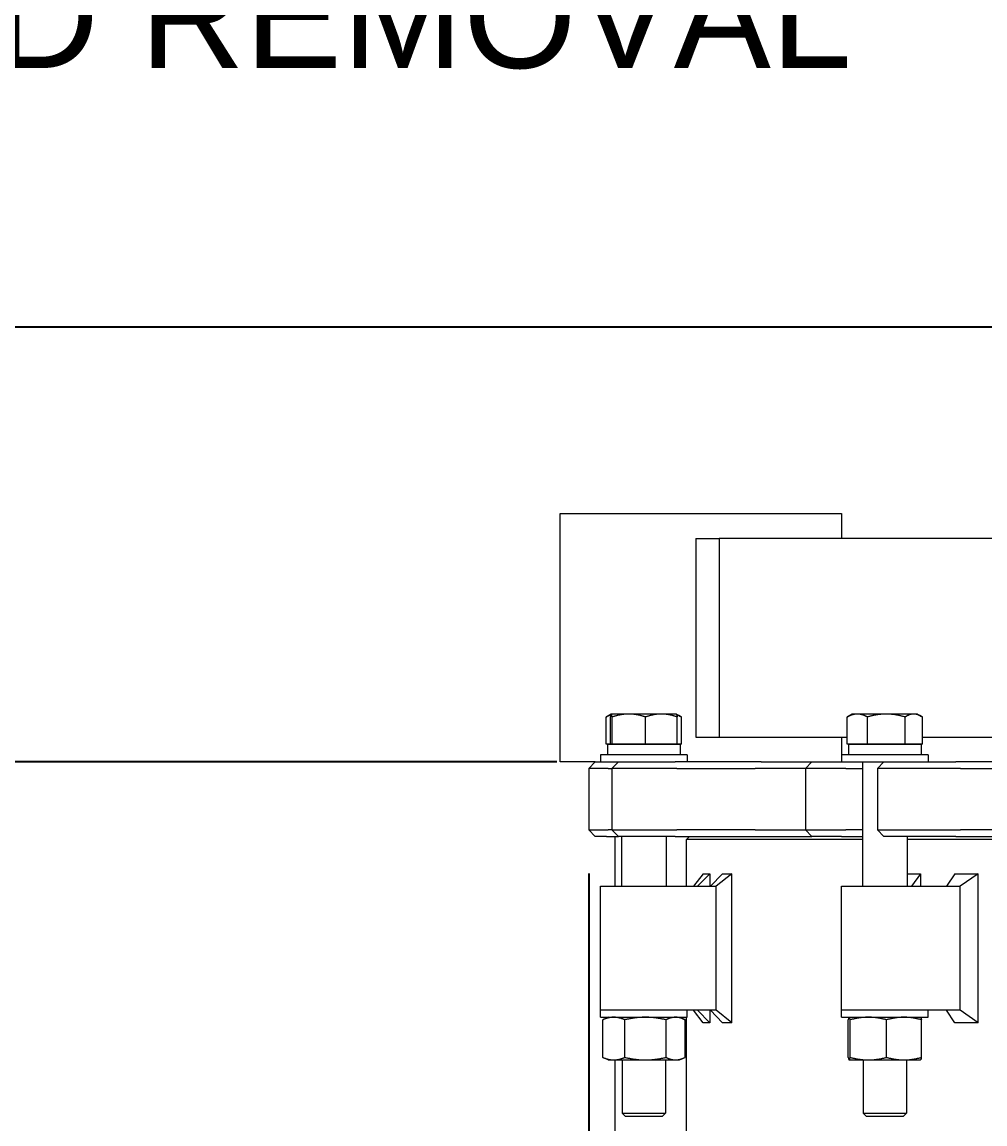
# Model space of a CAD drawing. Header units: inches. Extents: x 17 to 469, y 7 to 301.
# Drawn here: x 60.64 to 80.03, y 129.49 to 151.67 of the extents above; entities that cross this region are included whole.
import ezdxf

# ---------------------------------------------------------------- set-up
doc = ezdxf.new("R2010")
doc.units = ezdxf.units.IN
doc.header["$LTSCALE"] = 14
doc.header["$MEASUREMENT"] = 0
doc.linetypes.add('DASHED_SPACE', pattern=[0.2067, 0.1654, -0.0413])
for name, color, linetype, lineweight in [('Dimension (ANSI)', 7, 'Continuous', 25), ('Sketch Geometry (ANSI)', 7, 'Continuous', 25), ('Symbol (ANSI)', 7, 'Continuous', 25), ('Visible (ANSI)', 7, 'Continuous', 50)]:
    doc.layers.add(name, color=color, linetype=linetype, lineweight=lineweight)
doc.styles.add('MEMCOR Medium', font='arial.ttf')
doc.dimstyles.new('Default (ANSI)', dxfattribs={"dimscale": 14, "dimtxt": 0.15, "dimasz": 0.098425, "dimexe": 0.125, "dimexo": 0.0625, "dimgap": 0.031496, "dimtad": 0, "dimtih": 1, "dimtoh": 1, "dimdec": 4, "dimrnd": 1e-08, "dimzin": 3, "dimdsep": 46, "dimlunit": 5, "dimtxsty": 'MEMCOR Medium', "dimcen": 0.09, "dimdle": 0.393701, "dimclrd": 256, "dimclre": 256, "dimclrt": 256, "dimadec": 0, "dimazin": 1, "dimtfac": 0.8, "dimtofl": 0, "dimtmove": 0, "dimatfit": 3, "dimfxl": 1, "dimfrac": 1, "dimtolj": 1, "dimtzin": 4, "dimlwd": -1, "dimlwe": -1, "dimarcsym": 0})
doc.dimstyles.new('Default (ANSI)$7', dxfattribs={"dimscale": 14, "dimtxt": 0.15, "dimasz": 0.098425, "dimexe": 0.125, "dimexo": 0.0625, "dimgap": 0.031496, "dimtad": 0, "dimtih": 1, "dimtoh": 1, "dimdec": 4, "dimrnd": 1e-08, "dimzin": 3, "dimdsep": 46, "dimlunit": 5, "dimtxsty": 'MEMCOR Medium', "dimcen": 0.09, "dimdle": 0.393701, "dimclrd": 256, "dimclre": 256, "dimclrt": 256, "dimadec": 0, "dimazin": 1, "dimtfac": 0.8, "dimtofl": 0, "dimtmove": 0, "dimatfit": 3, "dimfxl": 1, "dimfrac": 1, "dimtolj": 1, "dimtzin": 4, "dimlwd": -1, "dimlwe": -1, "dimarcsym": 0})
doc.dimstyles.new('Default (ANSI)-01', dxfattribs={"dimscale": 14, "dimtxt": 0.15, "dimasz": 0.098425, "dimexe": 0.125, "dimexo": 0.0625, "dimgap": 0.031496, "dimtad": 0, "dimtih": 1, "dimtoh": 1, "dimdec": 4, "dimrnd": 1e-08, "dimzin": 3, "dimdsep": 46, "dimlunit": 5, "dimtxsty": 'MEMCOR Medium', "dimcen": 0.09, "dimdle": 0.393701, "dimclrd": 256, "dimclre": 256, "dimclrt": 256, "dimadec": 0, "dimazin": 1, "dimtfac": 0.8, "dimtofl": 0, "dimtmove": 0, "dimatfit": 3, "dimfxl": 1, "dimfrac": 1, "dimtolj": 1, "dimtzin": 4, "dimlwd": -1, "dimlwe": -1, "dimarcsym": 0})

# ---------------------------------------------------------------- blocks, each defined once
blk = doc.blocks.new('*D21')
at = {"layer": 'Defpoints', "color": 0, "transparency": 16777216}
for p in [(72.051, 135.407), (110.487, 135.407), (110.487, 124.738)]:
    blk.add_point(p, dxfattribs=at)
at = {"layer": 'Dimension (ANSI)', "transparency": 16777216}
for p, q in [((72.051, 134.532), (72.051, 122.988)), ((110.487, 134.532), (110.487, 122.988)), ((73.429, 124.738), (109.11, 124.738)), ((110.487, 124.738), (113.194, 124.738))]:
    blk.add_line(p, q, dxfattribs=at)
for points in [[(73.429, 124.968), (73.429, 124.508), (72.051, 124.738)], [(109.11, 124.968), (109.11, 124.508), (110.487, 124.738)]]:
    blk.add_solid(points, dxfattribs=at)
at = {"layer": 'Dimension (ANSI)', "transparency": 16777216, "char_height": 2.1, "attachment_point": 5, "style": 'MEMCOR Medium'}
for s, insert in [('\\A1; 38{\\H0.8x;\\S7#16;} in', (120.777, 126.885)), ('\\A1;[976.3 mm]', (120.777, 122.951))]:
    blk.add_mtext(s, dxfattribs=dict(at, insert=insert))
blk = doc.blocks.new('*D23')
at = {"layer": 'Defpoints', "color": 0, "transparency": 16777216}
for p in [(90.849, 145.532), (30.419, 42.304), (71.003, 42.304)]:
    blk.add_point(p, dxfattribs=at)
at = {"layer": 'Dimension (ANSI)', "transparency": 16777216}
for p, q in [((89.974, 145.532), (28.669, 145.532)), ((30.419, 144.154), (30.419, 97.848)), ((30.419, 43.682), (30.419, 89.988)), ((70.128, 42.304), (28.669, 42.304))]:
    blk.add_line(p, q, dxfattribs=at)
for points in [[(30.19, 144.154), (30.649, 144.154), (30.419, 145.532)], [(30.19, 43.682), (30.649, 43.682), (30.419, 42.304)]]:
    blk.add_solid(points, dxfattribs=at)
at = {"layer": 'Dimension (ANSI)', "transparency": 16777216, "char_height": 2.1, "attachment_point": 5, "style": 'MEMCOR Medium'}
for s, insert in [('\\A1; 103{\\H0.8x;\\S1#4;} in', (30.419, 96.061)), ('\\A1;[2622.0 mm]', (30.419, 92.131))]:
    blk.add_mtext(s, dxfattribs=dict(at, insert=insert))
blk = doc.blocks.new('*D24')
at = {"layer": 'Defpoints', "color": 0, "transparency": 16777216}
for p in [(72.285, 136.777), (44.698, 42.304), (71.003, 42.304)]:
    blk.add_point(p, dxfattribs=at)
at = {"layer": 'Dimension (ANSI)', "transparency": 16777216}
for p, q in [((71.41, 136.777), (42.948, 136.777)), ((44.698, 135.399), (44.698, 107.746)), ((44.698, 43.682), (44.698, 99.881)), ((70.128, 42.304), (42.948, 42.304))]:
    blk.add_line(p, q, dxfattribs=at)
for points in [[(44.468, 135.399), (44.927, 135.399), (44.698, 136.777)], [(44.468, 43.682), (44.927, 43.682), (44.698, 42.304)]]:
    blk.add_solid(points, dxfattribs=at)
at = {"layer": 'Dimension (ANSI)', "transparency": 16777216, "char_height": 2.1, "attachment_point": 5, "style": 'MEMCOR Medium'}
for s, insert in [('\\A1; 94{\\H0.8x;\\S1#2;} in', (44.698, 105.959)), ('\\A1;[2399.6 mm]', (44.698, 102.027))]:
    blk.add_mtext(s, dxfattribs=dict(at, insert=insert))
blk = doc.blocks.new('*D25')
at = {"layer": 'Defpoints', "color": 0, "transparency": 16777216}
for p in [(45.866, 161.532), (45.866, 145.532), (53.961, 145.532)]:
    blk.add_point(p, dxfattribs=at)
at = {"layer": 'Dimension (ANSI)', "transparency": 16777216}
for p, q in [((53.961, 160.154), (53.961, 156.814)), ((53.961, 146.91), (53.961, 150.25))]:
    blk.add_line(p, q, dxfattribs=at)
for points in [[(53.731, 160.154), (54.19, 160.154), (53.961, 161.532)], [(53.731, 146.91), (54.19, 146.91), (53.961, 145.532)]]:
    blk.add_solid(points, dxfattribs=at)
at = {"layer": 'Dimension (ANSI)', "transparency": 16777216, "insert": (53.961, 153.532), "char_height": 2.1, "attachment_point": 5, "style": 'MEMCOR Medium'}
blk.add_mtext('\\A1;\\fArial|b0|i0;16 in [406.4 mm]\\P\\fArial|b0|i0; MIN. FOR TANK HEAD REMOVAL', dxfattribs=at)

msp = doc.modelspace()

# ---------------------------------------------------------------- linework, layer by layer
at = {"layer": 'Sketch Geometry (ANSI)', "linetype": 'DASHED_SPACE', "ltscale": 1.159922}
msp.add_line((114.114353, 145.531895), (33.556361, 145.531895), dxfattribs=at)
at = {"layer": 'Visible (ANSI)', "linetype": 'Continuous', "lineweight": 18}
for p, q in [((71.473506, 141.776895), (71.497975, 141.776895)), ((71.473506, 136.776895), (71.473506, 141.776895)), ((71.497975, 141.776895), (72.256703, 141.776895)), ((72.256703, 141.776895), (73.318309, 141.776895)), ((73.318309, 141.776895), (76.468218, 141.776895)), ((76.468218, 141.776895), (77.142144, 141.776895)), ((77.142144, 141.776895), (77.142144, 141.276895)), ((74.203873, 141.276895), (74.675788, 141.276895)), ((74.203873, 141.276895), (74.203873, 137.276895)), ((82.979182, 141.276895), (74.675788, 141.276895)), ((74.675788, 141.276895), (74.675788, 137.276895)), ((72.403174, 137.136524), (72.403174, 137.681932)), ((72.503265, 137.740151), (72.420638, 137.692446)), ((72.487753, 137.136524), (72.487753, 137.681932)), ((72.503911, 137.740524), (72.503265, 137.740151)), ((72.504557, 137.740524), (72.503911, 137.740524)), ((72.857441, 137.740524), (72.504557, 137.740524)), ((72.521362, 137.136524), (72.521362, 137.681932)), ((73.512795, 137.740524), (72.857441, 137.740524)), ((73.193521, 137.136524), (73.193521, 137.681932)), ((73.815911, 137.740524), (73.512795, 137.740524)), ((73.815911, 137.740524), (73.816558, 137.740151)), ((73.816558, 137.740151), (73.899185, 137.692446)), ((73.83207, 137.136524), (73.83207, 137.681932)), ((73.916649, 137.136524), (73.916649, 137.681932)), ((77.255504, 137.136524), (77.255504, 137.681932)), ((77.356242, 137.740524), (77.272968, 137.692446)), ((77.459242, 137.740524), (77.356242, 137.740524)), ((78.041348, 137.740524), (77.459242, 137.740524)), ((77.662979, 137.136524), (77.662979, 137.681932)), ((78.594348, 137.740524), (78.041348, 137.740524)), ((78.419717, 137.136524), (78.419717, 137.681932)), ((78.668242, 137.740524), (78.594348, 137.740524)), ((78.668242, 137.740524), (78.751515, 137.692446)), ((78.768979, 137.136524), (78.768979, 137.681932)), ((72.487753, 137.136524), (72.403174, 137.136524)), ((72.430411, 137.13652), (73.889411, 137.13652)), ((72.430411, 137.13652), (72.430411, 136.91752)), ((72.504557, 137.136524), (72.487753, 137.136524)), ((72.503911, 137.136524), (72.503911, 137.13652)), ((72.521362, 137.136524), (72.504557, 137.136524)), ((72.857441, 137.136524), (72.521362, 137.136524)), ((73.193521, 137.136524), (72.857441, 137.136524)), ((73.512795, 137.136524), (73.193521, 137.136524)), ((73.83207, 137.136524), (73.512795, 137.136524)), ((73.815911, 137.136524), (73.815911, 137.13652)), ((73.916649, 137.136524), (73.83207, 137.136524)), ((73.889411, 137.13652), (73.889411, 136.91752)), ((74.203873, 137.276895), (74.675788, 137.276895)), ((74.675788, 137.276895), (77.255504, 137.276895)), ((77.142144, 137.276895), (77.142144, 136.91752)), ((77.459242, 137.136524), (77.255504, 137.136524)), ((77.282742, 137.13652), (78.741742, 137.13652)), ((77.282742, 137.13652), (77.282742, 136.91752)), ((77.356242, 137.136524), (77.356242, 137.13652)), ((77.662979, 137.136524), (77.459242, 137.136524)), ((78.041348, 137.136524), (77.662979, 137.136524)), ((78.419717, 137.136524), (78.041348, 137.136524)), ((78.594348, 137.136524), (78.419717, 137.136524)), ((78.768979, 137.136524), (78.594348, 137.136524)), ((78.668242, 137.136524), (78.668242, 137.13652)), ((78.741742, 137.13652), (78.741742, 136.91752)), ((78.768979, 137.276895), (82.556258, 137.276895)), ((74.034911, 136.91752), (72.284911, 136.91752)), ((72.284911, 136.91752), (72.284911, 136.776895)), ((74.034911, 136.91752), (74.034911, 136.776895)), ((78.887242, 136.91752), (77.137242, 136.91752)), ((77.137242, 136.91752), (77.137242, 136.776895)), ((78.887242, 136.91752), (78.887242, 136.776895)), ((71.497975, 136.776895), (71.473506, 136.776895)), ((72.180653, 136.776895), (71.497975, 136.776895)), ((72.180653, 136.776895), (72.050653, 136.646895)), ((72.180653, 136.776895), (72.199417, 136.776895)), ((72.199417, 136.776895), (72.26196, 136.776895)), ((72.26196, 136.776895), (72.284911, 136.776895)), ((72.284911, 136.776895), (72.647216, 136.776895)), ((72.647216, 136.776895), (72.517216, 136.646895)), ((72.647216, 136.776895), (72.652594, 136.776895)), ((72.652594, 136.776895), (72.741241, 136.776895)), ((72.741241, 136.776895), (73.793464, 136.776895)), ((74.778772, 136.776895), (73.793464, 136.776895)), ((75.521329, 136.776895), (74.778772, 136.776895)), ((75.521329, 136.776895), (76.544621, 136.776895)), ((76.544621, 136.776895), (76.414621, 136.646895)), ((76.544621, 136.776895), (76.767287, 136.776895)), ((76.767287, 136.776895), (76.964262, 136.776895)), ((76.964262, 136.776895), (77.13719, 136.776895)), ((77.137242, 136.776895), (77.13719, 136.776895)), ((77.137242, 136.776895), (77.992997, 136.776895)), ((77.564742, 136.776895), (77.564742, 134.276895)), ((77.992997, 136.776895), (77.862997, 136.646895)), ((77.992997, 136.776895), (78.031493, 136.776895)), ((78.031493, 136.776895), (78.247578, 136.776895)), ((78.247578, 136.776895), (79.444017, 136.776895)), ((80.165313, 136.776895), (79.444017, 136.776895)), ((72.072221, 136.646895), (72.050653, 136.646895)), ((72.050653, 136.646895), (72.050653, 135.406895)), ((72.135181, 136.646895), (72.072221, 136.646895)), ((72.443692, 136.646895), (72.135181, 136.646895)), ((72.443692, 136.646895), (72.517216, 136.646895)), ((72.528421, 136.646895), (72.517216, 136.646895)), ((72.517216, 136.646895), (72.517216, 135.406895)), ((72.617659, 136.646895), (72.528421, 136.646895)), ((73.82711, 136.646895), (72.617659, 136.646895)), ((73.82711, 136.646895), (74.812418, 136.646895)), ((74.812418, 136.646895), (75.40175, 136.646895)), ((76.414621, 136.646895), (75.40175, 136.646895)), ((76.670559, 136.646895), (76.414621, 136.646895)), ((76.414621, 136.646895), (76.414621, 135.406895)), ((76.868848, 136.646895), (76.670559, 136.646895)), ((77.229113, 136.646895), (76.868848, 136.646895)), ((77.229113, 136.646895), (77.564742, 136.646895)), ((77.943198, 136.646895), (77.862997, 136.646895)), ((77.862997, 136.646895), (77.862997, 135.406895)), ((78.160724, 136.646895), (77.943198, 136.646895)), ((79.535941, 136.646895), (78.160724, 136.646895)), ((79.535941, 136.646895), (80.257237, 136.646895)), ((72.050653, 135.406895), (72.072221, 135.406895)), ((72.180653, 135.276895), (72.050653, 135.406895)), ((72.072221, 135.406895), (72.135181, 135.406895)), ((72.135181, 135.406895), (72.443692, 135.406895)), ((72.517216, 135.406895), (72.443692, 135.406895)), ((72.517216, 135.406895), (72.528421, 135.406895)), ((72.647216, 135.276895), (72.517216, 135.406895)), ((72.528421, 135.406895), (72.617659, 135.406895)), ((72.617659, 135.406895), (73.82711, 135.406895)), ((74.812418, 135.406895), (73.82711, 135.406895)), ((75.40175, 135.406895), (74.812418, 135.406895)), ((75.40175, 135.406895), (76.414621, 135.406895)), ((76.414621, 135.406895), (76.670559, 135.406895)), ((76.544621, 135.276895), (76.414621, 135.406895)), ((76.670559, 135.406895), (76.868848, 135.406895)), ((76.868848, 135.406895), (77.229113, 135.406895)), ((77.564742, 135.406895), (77.229113, 135.406895)), ((77.862997, 135.406895), (77.943198, 135.406895)), ((77.992997, 135.276895), (77.862997, 135.406895)), ((77.943198, 135.406895), (78.160724, 135.406895)), ((78.160724, 135.406895), (79.535941, 135.406895)), ((80.257237, 135.406895), (79.535941, 135.406895)), ((72.199417, 135.276895), (72.180653, 135.276895)), ((72.26196, 135.276895), (72.199417, 135.276895)), ((72.410045, 135.276895), (72.26196, 135.276895)), ((72.410045, 135.276895), (72.647216, 135.276895)), ((72.572825, 135.276895), (72.572825, 134.276895)), ((72.652594, 135.276895), (72.647216, 135.276895)), ((72.741241, 135.276895), (72.652594, 135.276895)), ((72.712411, 135.276895), (72.712411, 134.276895)), ((73.793464, 135.276895), (72.741241, 135.276895)), ((73.607411, 135.276895), (73.607411, 134.276895)), ((73.793464, 135.276895), (74.778772, 135.276895)), ((74.081342, 135.276895), (74.018842, 135.214395)), ((77.564742, 135.214395), (74.018842, 135.214395)), ((74.018842, 134.276895), (74.018842, 135.214395)), ((74.778772, 135.276895), (75.351458, 135.276895)), ((75.351458, 135.276895), (76.544621, 135.276895)), ((76.767287, 135.276895), (76.544621, 135.276895)), ((76.964262, 135.276895), (76.767287, 135.276895)), ((77.13719, 135.276895), (76.964262, 135.276895)), ((77.13719, 135.276895), (77.564742, 135.276895)), ((78.031493, 135.276895), (77.992997, 135.276895)), ((78.247578, 135.276895), (78.031493, 135.276895)), ((79.444017, 135.276895), (78.247578, 135.276895)), ((78.459742, 135.276895), (78.459742, 134.276895)), ((85.969224, 135.214395), (78.459742, 135.214395)), ((79.444017, 135.276895), (80.165313, 135.276895)), ((74.350982, 134.526628), (74.160019, 134.276895)), ((74.485869, 134.526628), (74.242834, 134.276895)), ((74.350982, 134.526628), (74.485869, 134.526628)), ((74.485869, 134.526628), (74.485869, 134.276895)), ((74.740994, 134.526628), (74.501653, 134.276895)), ((74.933186, 134.526628), (74.612952, 134.276895)), ((74.740994, 134.526628), (74.933186, 134.526628)), ((74.933186, 131.527162), (74.933186, 134.526628)), ((78.459742, 134.526628), (78.727785, 134.526628)), ((78.727785, 134.526628), (78.546177, 134.276895)), ((78.727785, 134.526628), (78.727785, 134.276895)), ((79.424799, 134.526628), (79.253284, 134.276895)), ((79.424799, 134.526628), (79.892573, 134.526628)), ((79.892573, 134.526628), (79.528874, 134.276895)), ((79.892573, 131.527162), (79.892573, 134.526628)), ((72.284911, 134.276895), (73.386378, 134.276895)), ((72.284911, 131.776895), (72.284911, 134.276895)), ((73.386378, 134.276895), (74.612952, 134.276895)), ((74.612952, 131.776895), (74.612952, 134.276895)), ((77.137242, 134.276895), (78.63096, 134.276895)), ((77.137242, 131.776895), (77.137242, 134.276895)), ((78.63096, 134.276895), (79.528874, 134.276895)), ((79.528874, 131.776895), (79.528874, 134.276895)), ((73.386378, 131.776895), (72.284911, 131.776895)), ((73.386378, 131.776895), (72.284911, 131.776895)), ((72.284911, 131.63627), (72.284911, 131.776895)), ((72.284911, 131.63627), (74.034911, 131.63627)), ((72.330499, 130.829137), (72.330499, 131.584403)), ((72.440911, 131.63627), (72.34964, 131.59371)), ((72.777107, 130.829137), (72.777107, 131.584403)), ((74.612952, 131.776895), (73.386378, 131.776895)), ((73.606519, 130.829137), (73.606519, 131.584403)), ((73.878911, 131.63627), (73.970182, 131.59371)), ((73.989323, 130.829137), (73.989323, 131.584403)), ((74.018842, 129.339395), (74.018842, 131.63627)), ((74.034911, 131.63627), (74.034911, 131.776895)), ((74.350982, 131.527162), (74.160019, 131.776895)), ((74.485869, 131.527162), (74.242834, 131.776895)), ((74.485869, 131.776895), (74.485869, 131.527162)), ((74.740994, 131.527162), (74.501653, 131.776895)), ((74.933186, 131.527162), (74.612952, 131.776895)), ((78.63096, 131.776895), (77.137242, 131.776895)), ((78.63096, 131.776895), (77.137242, 131.776895)), ((77.137242, 131.63627), (77.137242, 131.776895)), ((77.137242, 131.63627), (78.887242, 131.63627)), ((77.275531, 130.829137), (77.275531, 131.584403)), ((77.293242, 131.63627), (77.292533, 131.63594)), ((77.312368, 130.829137), (77.312368, 131.584403)), ((78.049079, 130.829137), (78.049079, 131.584403)), ((79.528874, 131.776895), (78.63096, 131.776895)), ((78.731242, 131.63627), (78.73195, 131.63594)), ((78.748952, 130.829137), (78.748952, 131.584403)), ((78.887242, 131.63627), (78.887242, 131.776895)), ((79.424799, 131.527162), (79.253284, 131.776895)), ((79.892573, 131.527162), (79.528874, 131.776895)), ((74.485869, 131.527162), (74.350982, 131.527162)), ((74.933186, 131.527162), (74.740994, 131.527162)), ((79.892573, 131.527162), (79.424799, 131.527162)), ((72.440911, 130.77727), (72.34964, 130.81983)), ((72.440911, 130.77727), (72.553803, 130.77727)), ((72.553803, 130.77727), (73.191813, 130.77727)), ((72.572825, 130.77727), (72.572825, 125.276895)), ((72.722411, 130.77727), (72.722411, 129.702635)), ((73.191813, 130.77727), (73.797921, 130.77727)), ((73.597411, 130.77727), (73.597411, 129.702635)), ((73.797921, 130.77727), (73.878911, 130.77727)), ((73.878911, 130.77727), (73.970182, 130.81983)), ((77.293242, 130.77727), (77.292533, 130.777601)), ((77.293242, 130.77727), (77.29395, 130.77727)), ((77.29395, 130.77727), (77.680723, 130.77727)), ((77.574742, 130.77727), (77.574742, 129.702635)), ((77.680723, 130.77727), (78.399015, 130.77727)), ((78.399015, 130.77727), (78.731242, 130.77727)), ((78.449742, 130.77727), (78.449742, 129.702635)), ((78.731242, 130.77727), (78.73195, 130.777601)), ((72.722411, 129.702635), (73.597411, 129.702635)), ((72.790572, 129.63652), (72.722411, 129.702635)), ((73.52925, 129.63652), (72.790572, 129.63652)), ((73.52925, 129.63652), (73.597411, 129.702635)), ((77.574742, 129.702635), (78.449742, 129.702635)), ((77.642903, 129.63652), (77.574742, 129.702635)), ((78.38158, 129.63652), (77.642903, 129.63652)), ((78.38158, 129.63652), (78.449742, 129.702635))]:
    msp.add_line(p, q, dxfattribs=at)
for points, weights in [([(72.495356, 137.72205), (72.451481, 137.707856), (72.403174, 137.681932)], [1.01863942066, 1.01644474912, 1]), ([(72.403174, 137.681932), (72.412012, 137.687466), (72.420638, 137.692446)], [1, 1.00346535316, 1.00629791907]), ([(72.504557, 137.740524), (72.496758, 137.740524), (72.487753, 137.681932)], [1, 1.0379548493, 1]), ([(72.521362, 137.681932), (72.512356, 137.740524), (72.504557, 137.740524)], [1, 1.0379548493, 1]), ([(72.857441, 137.740524), (72.701466, 137.740524), (72.521362, 137.681932)], [1, 1.0379548493, 1]), ([(73.193521, 137.681932), (73.013416, 137.740524), (72.857441, 137.740524)], [1, 1.0379548493, 1]), ([(73.512795, 137.740524), (73.364619, 137.740524), (73.193521, 137.681932)], [1, 1.0379548493, 1]), ([(73.83207, 137.681932), (73.660971, 137.740524), (73.512795, 137.740524)], [1, 1.0379548493, 1]), ([(73.816558, 137.740151), (73.823761, 137.735992), (73.83207, 137.681932)], [1.00559007881, 1.03491660113, 1]), ([(73.916649, 137.681932), (73.867305, 137.712826), (73.823064, 137.727163)], [1, 1.01965956375, 1.01895290532]), ([(77.459242, 137.740524), (77.364687, 137.740524), (77.255504, 137.681932)], [1, 1.0379548493, 1]), ([(77.255504, 137.681932), (77.264342, 137.687466), (77.272968, 137.692446)], [1, 1.00346535316, 1.00629791907]), ([(77.662979, 137.681932), (77.553797, 137.740524), (77.459242, 137.740524)], [1, 1.0379548493, 1]), ([(78.041348, 137.740524), (77.865746, 137.740524), (77.662979, 137.681932)], [1, 1.0379548493, 1]), ([(78.419717, 137.681932), (78.21695, 137.740524), (78.041348, 137.740524)], [1, 1.0379548493, 1]), ([(78.594348, 137.740524), (78.513301, 137.740524), (78.419717, 137.681932)], [1, 1.0379548493, 1]), ([(78.768979, 137.681932), (78.675395, 137.740524), (78.594348, 137.740524)], [1, 1.0379548493, 1]), ([(72.553803, 131.63627), (72.450167, 131.63627), (72.330499, 131.584403)], [1, 1.0379548493, 1]), ([(72.330499, 131.584403), (72.340186, 131.589301), (72.34964, 131.59371)], [1, 1.00346535316, 1.00629791907]), ([(72.777107, 131.584403), (72.657439, 131.63627), (72.553803, 131.63627)], [1, 1.0379548493, 1]), ([(73.191813, 131.63627), (72.999347, 131.63627), (72.777107, 131.584403)], [1, 1.0379548493, 1]), ([(73.606519, 131.584403), (73.384279, 131.63627), (73.191813, 131.63627)], [1, 1.0379548493, 1]), ([(73.797921, 131.63627), (73.709091, 131.63627), (73.606519, 131.584403)], [1, 1.0379548493, 1]), ([(73.989323, 131.584403), (73.886751, 131.63627), (73.797921, 131.63627)], [1, 1.0379548493, 1]), ([(77.29395, 131.63627), (77.285402, 131.63627), (77.275531, 131.584403)], [1, 1.0379548493, 1]), ([(77.312368, 131.584403), (77.302498, 131.63627), (77.29395, 131.63627)], [1, 1.0379548493, 1]), ([(77.680723, 131.63627), (77.509769, 131.63627), (77.312368, 131.584403)], [1, 1.0379548493, 1]), ([(78.049079, 131.584403), (77.851678, 131.63627), (77.680723, 131.63627)], [1, 1.0379548493, 1]), ([(78.399015, 131.63627), (78.236609, 131.63627), (78.049079, 131.584403)], [1, 1.0379548493, 1]), ([(78.748952, 131.584403), (78.561421, 131.63627), (78.399015, 131.63627)], [1, 1.0379548493, 1]), ([(78.73195, 131.63594), (78.739845, 131.632258), (78.748952, 131.584403)], [1.00559007881, 1.03491660113, 1]), ([(72.330499, 130.829137), (72.450167, 130.77727), (72.553803, 130.77727)], [1, 1.0379548493, 1]), ([(72.34964, 130.81983), (72.340186, 130.824239), (72.330499, 130.829137)], [1.00629791907, 1.00346535316, 1]), ([(72.553803, 130.77727), (72.657439, 130.77727), (72.777107, 130.829137)], [1, 1.0379548493, 1]), ([(72.777107, 130.829137), (72.999347, 130.77727), (73.191813, 130.77727)], [1, 1.0379548493, 1]), ([(73.191813, 130.77727), (73.384279, 130.77727), (73.606519, 130.829137)], [1, 1.0379548493, 1]), ([(73.606519, 130.829137), (73.709091, 130.77727), (73.797921, 130.77727)], [1, 1.0379548493, 1]), ([(73.797921, 130.77727), (73.886751, 130.77727), (73.989323, 130.829137)], [1, 1.0379548493, 1]), ([(77.275531, 130.829137), (77.285402, 130.77727), (77.29395, 130.77727)], [1, 1.0379548493, 1]), ([(77.29395, 130.77727), (77.302498, 130.77727), (77.312368, 130.829137)], [1, 1.0379548493, 1]), ([(77.312368, 130.829137), (77.509769, 130.77727), (77.680723, 130.77727)], [1, 1.0379548493, 1]), ([(77.680723, 130.77727), (77.851678, 130.77727), (78.049079, 130.829137)], [1, 1.0379548493, 1]), ([(78.049079, 130.829137), (78.236609, 130.77727), (78.399015, 130.77727)], [1, 1.0379548493, 1]), ([(78.399015, 130.77727), (78.561421, 130.77727), (78.748952, 130.829137)], [1, 1.0379548493, 1]), ([(78.748952, 130.829137), (78.739845, 130.781282), (78.73195, 130.777601)], [1, 1.03491660113, 1.00559007881])]:
    msp.add_rational_spline(points, weights, degree=2, dxfattribs=at)

# ---------------------------------------------------------------- dimensions: what is measured, and where the dimension line sits
at = {"layer": 'Dimension (ANSI)'}
for base, p1, p2, angle, text, dimstyle, override, picture, middle in [((53.960789, 145.531895), (45.866012, 161.531895), (45.866012, 145.531895), 270, '\\fArial|b0|i0;<> in [406.4 mm]\\P\\fArial|b0|i0; MIN. FOR TANK HEAD REMOVAL', 'Default (ANSI)-01', {"dimgap": 0.031496, "dimdec": 4, "dimpost": '', "dimse1": 1, "dimse2": 1, "dimtol": 0, "dimlim": 0, "dimtp": 0, "dimtm": 0, "dimtdec": 2, "dimatfit": 1}, '*D25', (53.960789, 153.531895)), ((30.419448, 42.303895), (90.849054, 145.531895), (71.003167, 42.303895), 90, ' <> in\\X[2622.0 mm]', 'Default (ANSI)', {"dimgap": 0.031496, "dimdec": 4, "dimpost": '', "dimtol": 0, "dimlim": 0, "dimtp": 0, "dimtm": 0, "dimtdec": 2, "dimatfit": 1}, '*D23', (30.419448, 93.917895)), ((44.697591, 42.303895), (72.284911, 136.776895), (71.003167, 42.303895), 90, ' <> in\\X[2399.6 mm]', 'Default (ANSI)', {"dimgap": 0.031496, "dimdec": 4, "dimpost": '', "dimtol": 0, "dimlim": 0, "dimtp": 0, "dimtm": 0, "dimtdec": 2, "dimatfit": 1}, '*D24', (44.697591, 103.813283)), ((110.487456, 124.738096), (72.050653, 135.406895), (110.487456, 135.406895), 180, ' <> in\\X[976.3 mm]', 'Default (ANSI)', {"dimgap": 0.031496, "dimtih": 0, "dimtoh": 0, "dimdec": 4, "dimpost": '', "dimtol": 0, "dimlim": 0, "dimtp": 0, "dimtm": 0, "dimtdec": 2, "dimatfit": 2}, '*D21', (120.777083, 124.738096))]:
    dim = msp.add_linear_dim(base=base, p1=p1, p2=p2, angle=angle, text=text, dimstyle=dimstyle, override=override, dxfattribs=at)
    dim.commit()
    dim.dimension.update_dxf_attribs({"geometry": picture, "text_midpoint": middle, "dimtype": 160})

# ---------------------------------------------------------------- leaders
at = {"layer": 'Symbol (ANSI)', "annotation_type": 0, "has_hookline": 1, "hookline_direction": 1, "text_width": 65.476742}
msp.add_leader([(102.382014, 147.915378), (91.236505, 172.695832), (89.858552, 172.695832)], dimstyle='Default (ANSI)$7', override={"dimasz": 0.098425, "dimtad": 0, "dimldrblk": 'Dot'}, dxfattribs=at)

doc.saveas('drawing.dxf')
